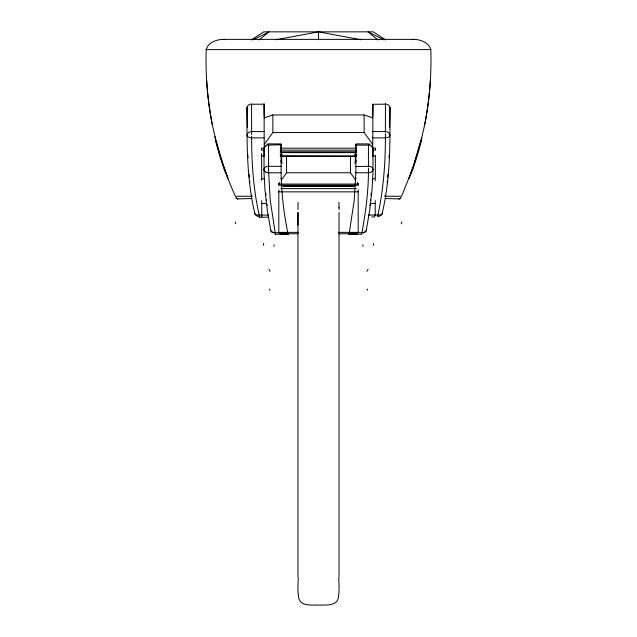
<?xml version="1.0" encoding="UTF-8"?>
<svg xmlns="http://www.w3.org/2000/svg" width="637" height="637" viewBox="0 0 637 637"><rect width="100%" height="100%" fill="white"/><g stroke="black" fill="none" stroke-linecap="round" stroke-linejoin="round"><path stroke-width="0.96" d="M259.267 215.187C253.295 189.324 251.623 162.682 251.623 136.207M251.615 131.771L251.551 104.07A4.563 3.965 -0.3 0 0 246.989 108.099C246.917 143.285 246.607 178.941 254.784 213.387A4.443 3.718 -5.8 0 0 255.079 214.311A4.57 3.838 -0.9 0 0 258.303 216.389M251.615 137.871L264.164 137.871L264.291 147.521M264.092 103.759L264.084 105.025M268.559 166.4L268.551 144.129M268.551 145.125L281.092 144.79L281.857 163.717M275.168 233.094L275.168 234.058L275.168 233.46M275.168 232.728L270.192 199.962L268.559 170.565M281.092 166.767C280.909 189.189 283.505 211.58 287.892 233.54M281.084 144.336L281.084 144.615M297.965 225.116L297.965 212.495M297.965 209.589L298.068 202.351M361.832 233.787L361.832 233.628M361.832 233.405C365.702 211.938 368.696 190.152 368.441 168.272M368.449 144.774L368.441 167.029M372.844 131.811L372.709 147.521M259.267 215.402L259.267 217.018L259.267 216.588M268.559 166.639L268.559 170.047M355.908 166.583L368.441 166.305A4.563 3.32 -7.5 0 1 372.971 169.625M385.385 132.066L385.449 104.181L372.916 104.293M375.241 203.418L375.249 200.567M375.368 155.754L375.312 178.766L372.35 178.766M251.615 131.851L251.623 134.63M372.908 104.213L372.844 131.58L385.385 131.58A4.563 3.846 0 0 1 389.948 135.458C389.836 161.583 388.164 187.875 382.216 213.387A4.443 3.718 5.8 0 1 381.921 214.311A4.57 3.838 0.9 0 1 378.697 216.389M372.916 105.025L372.916 104.603M375.297 180.709L375.304 179.602M375.201 215.075L375.241 203.498L370.304 203.498M385.449 104.181L385.449 104.07A4.563 3.965 0.3 0 1 390.011 108.099L389.948 135.458A4.507 2.389 5.3 0 1 389.94 135.593L389.94 135.625A4.563 2.261 0.3 0 1 385.385 137.719C385.417 163.908 383.355 190.208 377.733 215.8M355.9 171.138L355.908 144.742M372.908 105.392L372.772 116.205M390.011 108.099L389.613 127.281M355.9 171.664L354.204 200.488L349.315 232.648L361.832 232.632M263.989 148.445L264.06 173.312L264.944 189.73L267.309 210.409L270.757 230.522A4.61 3.48 -0.5 0 0 273.576 232.943M281.092 145.18L281.092 144.758M385.385 133.563L385.385 137.17M375.201 215.314L374.238 217.002L371.753 216.914M377.733 216.755L377.733 215.975M270.669 230.196L270.661 230.172A4.531 3.002 -1.9 0 0 271.76 231.661M355.916 144.854L355.908 145.252M281.076 145.053L281.092 166.416M371.124 193.314L371.053 195.416M409.718 175.462L409.185 178.153L409.352 177.731M372.94 152.426L373.011 148.445M263.997 169.625L263.997 169.721A4.555 3.177 -0.5 0 0 264.753 171.48L265.072 171.703M268.559 172.802L281.116 172.802M355.884 172.731L368.441 172.802M372.916 153.413L372.82 156.391M355.143 163.717L355.9 145.347L356.688 145.347M387.973 174.22L387.615 177.619M298.355 577.95C297.845 584.901 297.527 592.028 298.936 598.899C302.01 606.989 312.775 604.545 319.623 605.15C326.072 604.792 336.623 606.281 338.319 597.904C339.33 591.311 339.187 584.575 338.645 577.95M387.065 182.301L387.208 181.131M370.439 200.472L370.543 199.66M369.786 205.353L369.898 204.533M388.912 157.403L389.334 154.624M385.154 195.193L385.067 195.678M349.307 232.688L349.124 233.492M206.675 80.947A247.482 175 90 0 1 206.165 49.598C208.06 42.353 217.121 39.207 223.953 39.367L413.047 39.367C419.887 39.207 428.932 42.353 430.843 49.598A247.482 175 -90 0 1 430.325 80.947M363.424 232.943A4.61 3.48 0.5 0 0 366.227 230.514L369.691 210.409L372.056 189.73L372.94 173.312L373.011 148.493A4.563 3.312 -0.2 0 0 372.191 146.598M424.529 125.425A239.393 169.275 90 0 0 430.325 80.947A239.393 169.275 -90 0 1 424.529 125.425L420.882 141.446M366.331 230.22L366.339 230.196A4.531 3.002 1.9 0 1 365.24 231.661M409.472 177.285L411.072 173.137M409.551 177.213L409.272 177.938M355.271 162.562L356.322 160.946M357.293 182.453L358.44 184.069L358.44 185.224L278.56 185.224L278.56 184.069L279.707 182.453M281.419 180.032L286.554 172.77L286.554 156.264L356.664 156.487M264.299 144.288L272.859 132.544L272.859 114.947L364.141 114.947L372.916 117.956M421.399 138.643L421.75 137.966L412.76 168.415L401.605 196.244L384.684 196.244M371.952 171.687L372.199 171.457A4.555 3.177 0.5 0 0 373.011 169.721L373.003 169.625M259.076 39.972L268.941 31.85L253.295 39.757M251.281 39.94L263.734 31.85L373.266 31.85L385.719 39.94M281.658 233.484L280.479 233.763L298.028 233.763M264.084 117.956L272.859 114.947M266.839 144.233L267.715 143.97M411.709 39.717L413.047 39.367M281.514 185.67L285.44 186.267L288.179 185.622M275.853 39.757L318.5 31.85L361.147 39.757M285.44 186.267L351.576 186.267L355.494 185.67M286.069 185.542L283.202 185.893L353.798 185.893L350.931 185.542M280.439 233.763L279.261 233.445L278.815 232.394L298.657 232.362M399.088 198.919L385.528 198.537M280.336 156.487L286.554 156.264M280.399 155.086L282.31 155.086M206.157 49.598L430.843 49.598M251.551 104.213L264.092 104.213L264.14 117.901L264.156 131.58L251.615 131.58A4.563 3.846 0 0 0 247.052 135.458A4.507 2.389 -5.3 0 0 247.06 135.593L247.076 135.705A4.563 2.261 -0.3 0 0 251.615 137.719M272.859 132.544L364.141 132.544L372.701 144.288M372.836 137.871L385.385 137.871M281.084 143.898L268.551 143.898M355.916 143.898L368.449 143.898M355.908 145.109L368.449 145.125M280.312 145.347L281.092 145.347M264.427 148.198L261.449 148.198L261.449 150.157L264.427 150.157M280.304 148.198L356.696 148.198M372.573 148.198L375.551 148.198L375.551 150.157L372.573 150.157M280.304 150.157L356.696 150.157M280.169 151.797L356.831 151.797M280.264 152.657L356.736 152.657M280.224 154.887L282.215 154.887M354.809 154.887L356.8 154.887M354.658 155.094L356.64 155.094L354.729 155.086M261.592 153.437L261.632 155.858L264.299 155.858M280.296 155.858L356.704 155.858M372.701 155.858L375.368 155.858M280.535 156.551L283.497 156.551M353.503 156.551L356.465 156.551M281.092 166.329L268.559 166.305A4.563 3.32 7.5 0 0 264.029 169.625M286.554 172.77L350.446 172.77L355.581 180.032M280.782 178.344L281.57 178.344M355.43 178.344L356.218 178.344M261.632 155.858L261.688 178.766L264.65 178.766M278.56 184.069L358.44 184.069M280.798 188.616L356.202 188.616M278.815 191.848L358.185 191.848M252.316 196.244L235.395 196.244C226.7 177.062 219.797 157.068 214.916 136.581M251.472 198.537L237.912 198.919M261.759 203.498L266.696 203.498M268.758 215.075L259.267 215.067A4.563 2.413 -8 0 1 254.76 213.387M368.242 215.075L377.733 215.067A4.563 2.413 8 0 0 382.24 213.387M259.275 217.201L268.798 217.201M338.343 232.362L358.185 232.362L357.827 233.365L356.863 233.763L338.972 233.763M275.168 232.632L287.725 232.847M275.168 234.257L288.195 234.249M348.805 234.249L361.832 234.257M356.481 233.755L355.342 233.484M348.845 185.622L351.576 186.267M223.953 39.367L225.291 39.717M369.285 143.97L370.161 144.233M383.705 39.757L368.059 31.85L377.924 39.972M215.585 138.619L215.258 137.982M280.678 160.946L281.737 162.562M227.282 175.462L227.815 178.153L227.528 177.42M227.568 177.524L225.928 173.137M216.118 141.446L212.471 125.425A239.393 169.275 90 0 1 206.675 80.947A239.393 169.275 -90 0 0 212.471 125.425M251.933 195.678L251.846 195.193M247.666 154.624L248.088 157.403M267.102 204.533L267.214 205.353M266.457 199.66L266.561 200.472M249.792 181.131L249.935 182.301M265.947 195.416L265.876 193.314M249.386 177.619L249.027 174.22M338.932 202.351L339.035 207.829M264.18 156.391L264.084 153.413M247.387 127.281L246.989 108.099M385.441 103.743L385.449 103.942M264.06 152.426L263.989 148.493A4.563 3.312 0.2 0 1 264.809 146.598M264.228 116.205L264.092 105.392M261.703 180.47L261.688 178.766M261.807 217.026L261.751 200.567M264.164 137.871L264.156 131.811M375.201 215.218L375.201 214.725M364.141 114.947L364.141 132.544M358.185 189.81L358.185 232.314M350.446 156.264L350.446 172.77M339.035 207.646L339.035 209.589M339.035 212.495L339.035 577.241M318.5 31.85L318.5 39.757M297.965 212.559L297.965 577.241M278.815 189.81L278.815 232.314M263.67 245.341A178.503 17.127 81.1 0 1 263.535 243.493M247.013 108.099A4.563 2.429 -3.8 0 1 247.697 107.008M373.465 243.493A178.503 17.127 -81.1 0 1 373.33 245.341M389.303 107.008A4.563 2.429 3.8 0 1 389.987 108.099M365.033 231.9A4.555 2.795 7.6 0 1 361.832 232.465M371.897 171.679A4.563 3.121 0.7 0 1 368.441 172.738M362.955 244.847A189.356 17.032 -83.9 0 1 362.915 246.272M368.449 145.013A4.563 3.416 0.1 0 1 372.008 146.295M371.538 146.414A4.563 3.097 7.7 0 1 372.964 148.445M349.052 233.803A4.626 0.47 -83.7 0 1 348.893 234.185M348.678 234.05A4.626 0.47 -83.7 0 1 348.614 233.54M275.168 232.465A4.555 2.795 -7.6 0 1 271.967 231.9M268.559 172.738A4.563 3.121 -0.7 0 1 265.103 171.679M274.085 246.272A189.356 17.032 83.9 0 1 274.045 244.847M264.992 146.295A4.563 3.416 -0.1 0 1 268.551 145.013M264.037 148.445A4.563 3.097 -7.7 0 1 265.462 146.414M288.107 234.185A4.626 0.47 83.7 0 1 287.948 233.803M288.386 233.54A4.626 0.47 83.7 0 1 288.322 234.05M366.848 271.314A180.59 7.843 -60.4 0 1 368.059 269.292M268.941 269.292A180.59 7.843 60.4 0 1 270.152 271.314M269.363 289.142A196.379 2.58 67.3 0 1 269.841 290.273M225.657 173.272A291.499 249.879 -89.6 0 1 215.816 141.557M235.172 222.042A180.008 6.386 72.3 0 1 235.77 223.794M226.199 172.993A291.499 249.274 -89.8 0 1 216.405 141.35M367.159 290.273A196.379 2.58 -67.3 0 1 367.637 289.142M420.595 141.35A291.499 249.274 89.8 0 1 410.801 172.993M401.23 223.794A180.008 6.386 -72.3 0 1 401.828 222.042M421.184 141.557A291.499 249.879 89.6 0 1 411.343 173.272M399.104 198.855A5.351 3.137 70.7 0 0 400.984 197.709A5.351 3.129 71.1 0 1 399.104 198.863M236.024 197.693A5.351 3.129 -71.1 0 0 237.896 198.863A5.351 3.137 -70.7 0 1 236.016 197.709"/></g></svg>
